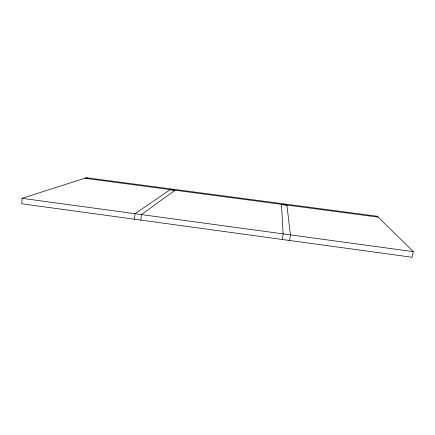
<?xml version="1.0" encoding="UTF-8"?>
<svg xmlns="http://www.w3.org/2000/svg" width="435" height="435" viewBox="0 0 435 435"><rect width="100%" height="100%" fill="white"/><g stroke="black" fill="none" stroke-linecap="round" stroke-linejoin="round"><path stroke-width="0.65" d="M22.06 198.316L21.75 203.781L412.201 257.281L413.25 251.626L377.357 216.271L86.413 177.746L22.06 198.316L413.25 251.626M134.486 219.229L135.002 213.705L170.058 189.752L174.903 190.394L141.418 214.58L140.891 220.105M282.342 239.489L283.136 233.894L281.483 204.521L286.926 205.238L290.411 234.884L289.601 240.484M84.803 178.263L378.243 217.141M376.786 216.505A5.253 1.039 -82 0 1 377.357 216.271M86.413 177.746A5.057 1.599 -82.8 0 1 87.19 178.149"/></g></svg>
